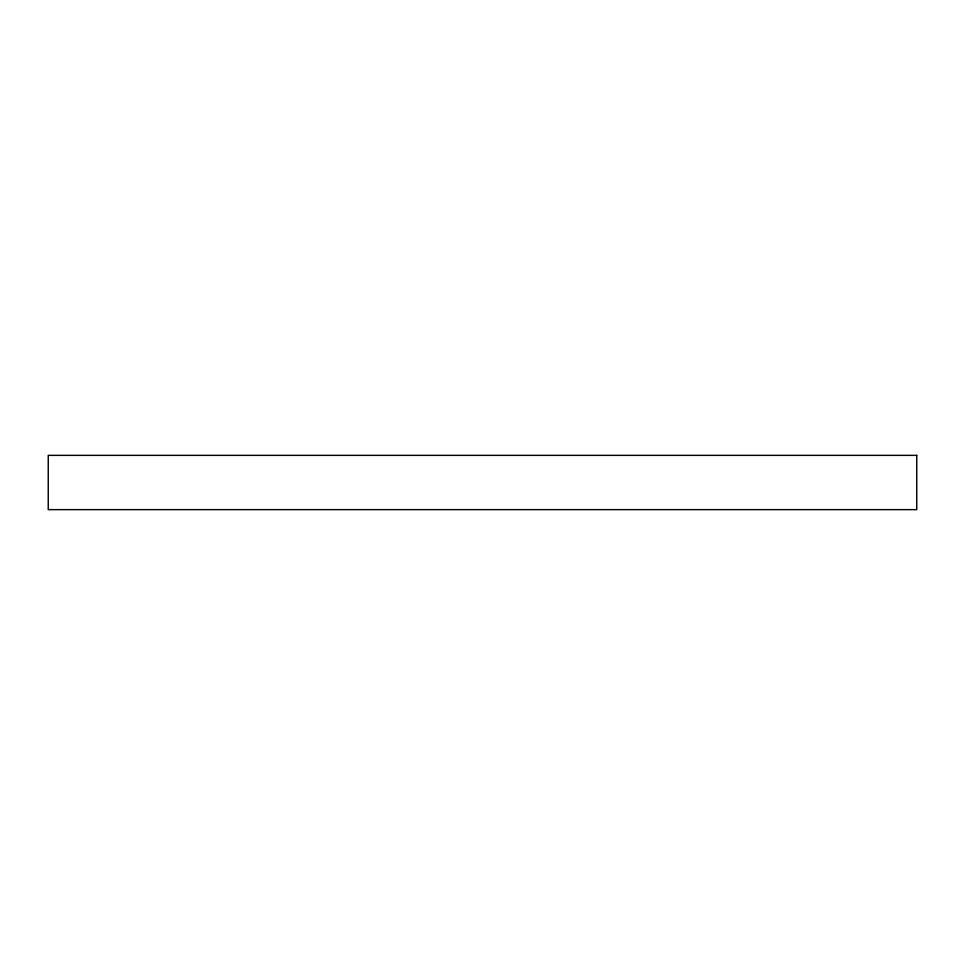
<?xml version="1.0" encoding="UTF-8"?>
<svg xmlns="http://www.w3.org/2000/svg" width="965" height="965" viewBox="0 0 965 965"><rect width="100%" height="100%" fill="white"/><g stroke="black" fill="none" stroke-linecap="round" stroke-linejoin="round"><path stroke-width="1.45" d="M916.75 455.359L48.25 455.359L48.25 509.641L916.75 509.641L916.75 455.359"/></g></svg>
